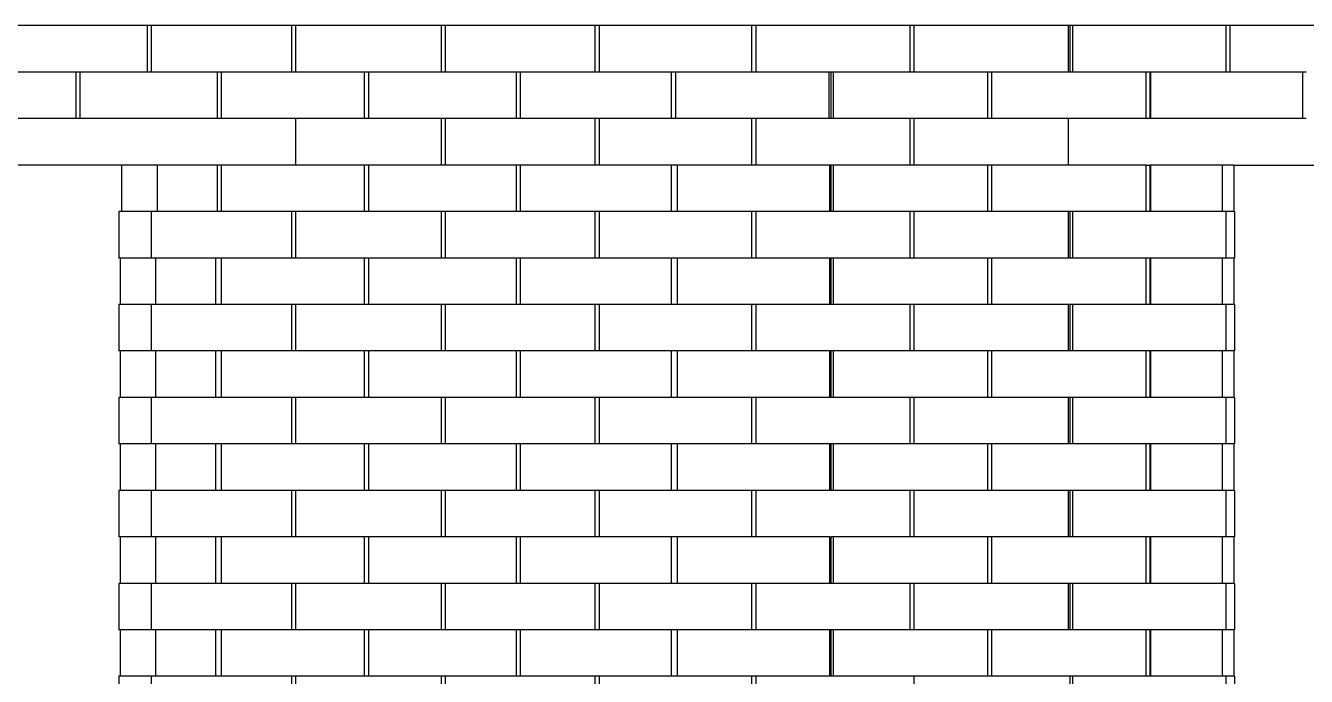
# Model space of a CAD drawing. Header units: millimetres. Extents: x 507.9 to 541, y 40.2 to 69.3.
# Drawn here: x 514.637 to 516.292, y 55.449 to 56.289 of the extents above; entities that cross this region are included whole.
import ezdxf

# ---------------------------------------------------------------- set-up
doc = ezdxf.new("R2010")
doc.units = ezdxf.units.MM
doc.layers.add('Make2D$Visible$Curves', color=7, linetype='Continuous', true_color=0x000000)

msp = doc.modelspace()

# ---------------------------------------------------------------- linework, layer by layer
at = {"layer": 'Make2D$Visible$Curves', "color": 18, "lineweight": -3, "true_color": 0x000000}
msp.add_rational_spline([(517.52646, 56.28926), (515.96399, 56.28926), (514.27674, 56.28926), (513.544, 56.28926), (513.53963, 56.28926)], [1, 0.707106781187, 1, 0.847541918135, 0.853800154935], degree=2, knots=[0, 0, 0, 3.769279, 3.769279, 5.7312809, 5.7312809, 5.7312809], dxfattribs=at)
for points in [[(514.79429, 56.22929), (514.79429, 56.25929), (514.79429, 56.28929)], [(514.79906, 56.28929), (514.79906, 56.25929), (514.79906, 56.22929)], [(514.98087, 56.22929), (514.98087, 56.25929), (514.98087, 56.28929)], [(514.98576, 56.28929), (514.98576, 56.25929), (514.98576, 56.22929)], [(515.17426, 56.22929), (515.17426, 56.25929), (515.17426, 56.28929)], [(515.17923, 56.28929), (515.17923, 56.25929), (515.17923, 56.22929)], [(515.37293, 56.22929), (515.37293, 56.25929), (515.37293, 56.28929)], [(515.37794, 56.28929), (515.37794, 56.25929), (515.37794, 56.22929)], [(515.5753, 56.22929), (515.5753, 56.25929), (515.5753, 56.28929)], [(515.58031, 56.28929), (515.58031, 56.25929), (515.58031, 56.22929)], [(515.77977, 56.22929), (515.77977, 56.25929), (515.77977, 56.28929)], [(515.78474, 56.28929), (515.78474, 56.25929), (515.78474, 56.22929)], [(515.98471, 56.22929), (515.98471, 56.25929), (515.98471, 56.28929)], [(515.98629, 56.28929), (515.98629, 56.25929), (515.98629, 56.22929)], [(515.98959, 56.28929), (515.98959, 56.25958), (515.98959, 56.22986)], [(516.18849, 56.22929), (516.18849, 56.25929), (516.18849, 56.28929)], [(516.19326, 56.28929), (516.19326, 56.25929), (516.19326, 56.22929)], [(514.70219, 56.22929), (514.61771, 56.22929), (514.53322, 56.22929)], [(514.70689, 56.22929), (514.70454, 56.22929), (514.70219, 56.22929)], [(514.70219, 56.16929), (514.70219, 56.19929), (514.70219, 56.22929)], [(514.70689, 56.22929), (514.70689, 56.19929), (514.70689, 56.16929)], [(514.88472, 56.22929), (514.79581, 56.22929), (514.70689, 56.22929)], [(514.88956, 56.22929), (514.88714, 56.22929), (514.88472, 56.22929)], [(514.88472, 56.16929), (514.88472, 56.19929), (514.88472, 56.22929)], [(514.88956, 56.22929), (514.88956, 56.19929), (514.88956, 56.16929)], [(515.07482, 56.22929), (514.98219, 56.22929), (514.88956, 56.22929)], [(515.07482, 56.16929), (515.07482, 56.19929), (515.07482, 56.22929)], [(515.07976, 56.22929), (515.07729, 56.22929), (515.07482, 56.22929)], [(515.07976, 56.22929), (515.07976, 56.19929), (515.07976, 56.16929)], [(515.27099, 56.22929), (515.17537, 56.22929), (515.07976, 56.22929)], [(515.27599, 56.22929), (515.27349, 56.22929), (515.27099, 56.22929)], [(515.27099, 56.16929), (515.27099, 56.19929), (515.27099, 56.22929)], [(515.27599, 56.22929), (515.27599, 56.19929), (515.27599, 56.16929)], [(515.47168, 56.22929), (515.37383, 56.22929), (515.27599, 56.22929)], [(515.47168, 56.16929), (515.47168, 56.19929), (515.47168, 56.22929)], [(515.47669, 56.22929), (515.47418, 56.22929), (515.47168, 56.22929)], [(515.47669, 56.22929), (515.47669, 56.19929), (515.47669, 56.16929)], [(515.67528, 56.22929), (515.57598, 56.22929), (515.47669, 56.22929)], [(515.67528, 56.16929), (515.67528, 56.19929), (515.67528, 56.22929)], [(515.6772, 56.22929), (515.67624, 56.22929), (515.67528, 56.22929)], [(515.67729, 56.22929), (515.67729, 56.19929), (515.67729, 56.16929)], [(515.68027, 56.22929), (515.67878, 56.22929), (515.67729, 56.22929)], [(515.68027, 56.22929), (515.68027, 56.19929), (515.68027, 56.16929)], [(515.88018, 56.22929), (515.78022, 56.22929), (515.68027, 56.22929)], [(515.88476, 56.22929), (515.88247, 56.22929), (515.88018, 56.22929)], [(515.88018, 56.16929), (515.88018, 56.19929), (515.88018, 56.22929)], [(516.08475, 56.22929), (515.98493, 56.22929), (515.88511, 56.22929)], [(515.88511, 56.22929), (515.88511, 56.19929), (515.88511, 56.16929)], [(516.08475, 56.16929), (516.08475, 56.19929), (516.08475, 56.22929)], [(516.08941, 56.22929), (516.08708, 56.22929), (516.08475, 56.22929)], [(516.28738, 56.22929), (516.18848, 56.22929), (516.08958, 56.22929)], [(516.08958, 56.22929), (516.08958, 56.19929), (516.08958, 56.16929)], [(516.09069, 56.22929), (516.09069, 56.19929), (516.09069, 56.16929)], [(516.28738, 56.16929), (516.28738, 56.19929), (516.28738, 56.22929)], [(516.29192, 56.22929), (516.28965, 56.22929), (516.28738, 56.22929)], [(514.70219, 56.16929), (514.61771, 56.16929), (514.53322, 56.16929)], [(514.70689, 56.16929), (514.70454, 56.16929), (514.70219, 56.16929)], [(514.88472, 56.16929), (514.79581, 56.16929), (514.70689, 56.16929)], [(514.88956, 56.16929), (514.88714, 56.16929), (514.88472, 56.16929)], [(515.07482, 56.16929), (514.98219, 56.16929), (514.88956, 56.16929)], [(514.98576, 56.16929), (514.98576, 56.13929), (514.98576, 56.10929)], [(515.07976, 56.16929), (515.07729, 56.16929), (515.07482, 56.16929)], [(515.27099, 56.16929), (515.17537, 56.16929), (515.07976, 56.16929)], [(515.17426, 56.10929), (515.17426, 56.13929), (515.17426, 56.16929)], [(515.17923, 56.16929), (515.17923, 56.13929), (515.17923, 56.10929)], [(515.27599, 56.16929), (515.27349, 56.16929), (515.27099, 56.16929)], [(515.47168, 56.16929), (515.37383, 56.16929), (515.27599, 56.16929)], [(515.37293, 56.10929), (515.37293, 56.13929), (515.37293, 56.16929)], [(515.37794, 56.16929), (515.37794, 56.13929), (515.37794, 56.10929)], [(515.47669, 56.16929), (515.47418, 56.16929), (515.47168, 56.16929)], [(515.67528, 56.16929), (515.57598, 56.16929), (515.47669, 56.16929)], [(515.5753, 56.10929), (515.5753, 56.13929), (515.5753, 56.16929)], [(515.58031, 56.16929), (515.58031, 56.13929), (515.58031, 56.10929)], [(515.67737, 56.16929), (515.67632, 56.16929), (515.67528, 56.16929)], [(515.68027, 56.16929), (515.67878, 56.16929), (515.67729, 56.16929)], [(515.88018, 56.16929), (515.78022, 56.16929), (515.68027, 56.16929)], [(515.77977, 56.10929), (515.77977, 56.13929), (515.77977, 56.16929)], [(515.78474, 56.16929), (515.78474, 56.13948), (515.78474, 56.10968)], [(515.88479, 56.16929), (515.88248, 56.16929), (515.88018, 56.16929)], [(516.08475, 56.16929), (515.98493, 56.16929), (515.88511, 56.16929)], [(515.98471, 56.10929), (515.98471, 56.13929), (515.98471, 56.16929)], [(516.08931, 56.16929), (516.08703, 56.16929), (516.08475, 56.16929)], [(516.28738, 56.16929), (516.18848, 56.16929), (516.08958, 56.16929)], [(516.2916, 56.16929), (516.28949, 56.16929), (516.28738, 56.16929)], [(514.76109, 56.10929), (514.6894, 56.10929), (514.61771, 56.10929)], [(514.76087, 56.10929), (514.76087, 56.07929), (514.76087, 56.04929)], [(514.80664, 56.10929), (514.78376, 56.10929), (514.76087, 56.10929)], [(514.80664, 56.10929), (514.80664, 56.07929), (514.80664, 56.04929)], [(514.88472, 56.10929), (514.84568, 56.10929), (514.80664, 56.10929)], [(514.88472, 56.04929), (514.88472, 56.07929), (514.88472, 56.10929)], [(514.88956, 56.10929), (514.88714, 56.10929), (514.88472, 56.10929)], [(514.88956, 56.10929), (514.88956, 56.07929), (514.88956, 56.04929)], [(515.07482, 56.10929), (514.98219, 56.10929), (514.88956, 56.10929)], [(515.07482, 56.04929), (515.07482, 56.07929), (515.07482, 56.10929)], [(515.07976, 56.10929), (515.07729, 56.10929), (515.07482, 56.10929)], [(515.27099, 56.10929), (515.17537, 56.10929), (515.07976, 56.10929)], [(515.07976, 56.10929), (515.07976, 56.07929), (515.07976, 56.04929)], [(515.27599, 56.10929), (515.27349, 56.10929), (515.27099, 56.10929)], [(515.27099, 56.04929), (515.27099, 56.07929), (515.27099, 56.10929)], [(515.27599, 56.10929), (515.27599, 56.07929), (515.27599, 56.04929)], [(515.47168, 56.10929), (515.37383, 56.10929), (515.27599, 56.10929)], [(515.47928, 56.10929), (515.47548, 56.10929), (515.47168, 56.10929)], [(515.47168, 56.04929), (515.47168, 56.07929), (515.47168, 56.10929)], [(515.47889, 56.10929), (515.47889, 56.07929), (515.47889, 56.04929)], [(515.67628, 56.10929), (515.57759, 56.10929), (515.47889, 56.10929)], [(515.67628, 56.04929), (515.67628, 56.07929), (515.67628, 56.10929)], [(515.67699, 56.10929), (515.67664, 56.10929), (515.67628, 56.10929)], [(515.67729, 56.10929), (515.67729, 56.07929), (515.67729, 56.04929)], [(515.68027, 56.10929), (515.67878, 56.10929), (515.67729, 56.10929)], [(515.68027, 56.10929), (515.68027, 56.07929), (515.68027, 56.04929)], [(515.88018, 56.10929), (515.78022, 56.10929), (515.68027, 56.10929)], [(515.8849, 56.10929), (515.88254, 56.10929), (515.88018, 56.10929)], [(515.88018, 56.04929), (515.88018, 56.07929), (515.88018, 56.10929)], [(515.88511, 56.10929), (515.88511, 56.07929), (515.88511, 56.04929)], [(516.08475, 56.10929), (515.98493, 56.10929), (515.88511, 56.10929)], [(516.08475, 56.04929), (516.08475, 56.07929), (516.08475, 56.10929)], [(516.08475, 56.10929), (516.08719, 56.10929), (516.08963, 56.10929)], [(516.08958, 56.10929), (516.08958, 56.07929), (516.08958, 56.04929)], [(516.18355, 56.10929), (516.13657, 56.10929), (516.08958, 56.10929)], [(516.09069, 56.10929), (516.09069, 56.07929), (516.09069, 56.04929)], [(516.19835, 56.10929), (516.19095, 56.10929), (516.18355, 56.10929)], [(516.18355, 56.04929), (516.18355, 56.07929), (516.18355, 56.10929)], [(516.19835, 56.10929), (516.19835, 56.07929), (516.19835, 56.04929)], [(516.19835, 56.10929), (516.34447, 56.10929), (516.49059, 56.10929)], [(514.79906, 56.04929), (514.77823, 56.04929), (514.75739, 56.04929)], [(514.75739, 56.04929), (514.75739, 56.01929), (514.75739, 55.98929)], [(514.80664, 56.04929), (514.80285, 56.04929), (514.79906, 56.04929)], [(514.79906, 56.04929), (514.79906, 56.01929), (514.79906, 55.98929)], [(514.88472, 56.04929), (514.84568, 56.04929), (514.80664, 56.04929)], [(514.88956, 56.04929), (514.88714, 56.04929), (514.88472, 56.04929)], [(515.07482, 56.04929), (514.98219, 56.04929), (514.88956, 56.04929)], [(514.98087, 55.98929), (514.98087, 56.01929), (514.98087, 56.04929)], [(514.98576, 56.04929), (514.98576, 56.01929), (514.98576, 55.98929)], [(515.07976, 56.04929), (515.07729, 56.04929), (515.07482, 56.04929)], [(515.27099, 56.04929), (515.17537, 56.04929), (515.07976, 56.04929)], [(515.17426, 55.98929), (515.17426, 56.01929), (515.17426, 56.04929)], [(515.17923, 56.04929), (515.17923, 56.01929), (515.17923, 55.98929)], [(515.27599, 56.04929), (515.27349, 56.04929), (515.27099, 56.04929)], [(515.47168, 56.04929), (515.37383, 56.04929), (515.27599, 56.04929)], [(515.37293, 55.98929), (515.37293, 56.01929), (515.37293, 56.04929)], [(515.37794, 56.04929), (515.37794, 56.01929), (515.37794, 55.98929)], [(515.47889, 56.04929), (515.47528, 56.04929), (515.47168, 56.04929)], [(515.67628, 56.04929), (515.57759, 56.04929), (515.47889, 56.04929)], [(515.5753, 55.98929), (515.5753, 56.01929), (515.5753, 56.04929)], [(515.58031, 56.04929), (515.58031, 56.01929), (515.58031, 55.98929)], [(515.67681, 56.04929), (515.67655, 56.04929), (515.67628, 56.04929)], [(515.68027, 56.04929), (515.67878, 56.04929), (515.67729, 56.04929)], [(515.88018, 56.04929), (515.78022, 56.04929), (515.68027, 56.04929)], [(515.77977, 55.98929), (515.77977, 56.01929), (515.77977, 56.04929)], [(515.78474, 56.04929), (515.78474, 56.01929), (515.78474, 55.98929)], [(515.88515, 56.04929), (515.88266, 56.04929), (515.88018, 56.04929)], [(516.08475, 56.04929), (515.98493, 56.04929), (515.88511, 56.04929)], [(515.98471, 55.98929), (515.98471, 56.01929), (515.98471, 56.04929)], [(515.98629, 56.04929), (515.98629, 56.01929), (515.98629, 55.98929)], [(515.98959, 56.04929), (515.98959, 56.01963), (515.98959, 55.98998)], [(516.08906, 56.04929), (516.08691, 56.04929), (516.08475, 56.04929)], [(516.18355, 56.04929), (516.13657, 56.04929), (516.08958, 56.04929)], [(516.18849, 56.04929), (516.18602, 56.04929), (516.18355, 56.04929)], [(516.19897, 56.04929), (516.19373, 56.04929), (516.18849, 56.04929)], [(516.18849, 55.98929), (516.18849, 56.01929), (516.18849, 56.04929)], [(516.19897, 56.04929), (516.19897, 56.01929), (516.19897, 55.98929)], [(514.79906, 55.98929), (514.77823, 55.98929), (514.75739, 55.98929)], [(514.75894, 55.98929), (514.75894, 55.95929), (514.75894, 55.92929)], [(514.88309, 55.98929), (514.84108, 55.98929), (514.79906, 55.98929)], [(514.80471, 55.98929), (514.80471, 55.95929), (514.80471, 55.92929)], [(514.88279, 55.92929), (514.88279, 55.95929), (514.88279, 55.98929)], [(514.88956, 55.98929), (514.88617, 55.98929), (514.88279, 55.98929)], [(514.88956, 55.98929), (514.88956, 55.95929), (514.88956, 55.92929)], [(515.07482, 55.98929), (514.98219, 55.98929), (514.88956, 55.98929)], [(515.07482, 55.92929), (515.07482, 55.95929), (515.07482, 55.98929)], [(515.07976, 55.98929), (515.07729, 55.98929), (515.07482, 55.98929)], [(515.07976, 55.98929), (515.07976, 55.95929), (515.07976, 55.92929)], [(515.27099, 55.98929), (515.17537, 55.98929), (515.07976, 55.98929)], [(515.27599, 55.98929), (515.27349, 55.98929), (515.27099, 55.98929)], [(515.27099, 55.92929), (515.27099, 55.95929), (515.27099, 55.98929)], [(515.27599, 55.98929), (515.27599, 55.95929), (515.27599, 55.92929)], [(515.47168, 55.98929), (515.37383, 55.98929), (515.27599, 55.98929)], [(515.47899, 55.98929), (515.47533, 55.98929), (515.47168, 55.98929)], [(515.47168, 55.92929), (515.47168, 55.95929), (515.47168, 55.98929)], [(515.47889, 55.98929), (515.47889, 55.95929), (515.47889, 55.92929)], [(515.67628, 55.98929), (515.57759, 55.98929), (515.47889, 55.98929)], [(515.67628, 55.92929), (515.67628, 55.95929), (515.67628, 55.98929)], [(515.67743, 55.98929), (515.67686, 55.98929), (515.67628, 55.98929)], [(515.67729, 55.98929), (515.67729, 55.95929), (515.67729, 55.92929)], [(515.68027, 55.98929), (515.67885, 55.98929), (515.67743, 55.98929)], [(515.68027, 55.98929), (515.68027, 55.95929), (515.68027, 55.92929)], [(515.88018, 55.98929), (515.78022, 55.98929), (515.68027, 55.98929)], [(515.88018, 55.92929), (515.88018, 55.95929), (515.88018, 55.98929)], [(515.88477, 55.98929), (515.88247, 55.98929), (515.88018, 55.98929)], [(516.08475, 55.98929), (515.98493, 55.98929), (515.88511, 55.98929)], [(515.88511, 55.98929), (515.88511, 55.95929), (515.88511, 55.92929)], [(516.08475, 55.92929), (516.08475, 55.95929), (516.08475, 55.98929)], [(516.08934, 55.98929), (516.08704, 55.98929), (516.08475, 55.98929)], [(516.18355, 55.98929), (516.13657, 55.98929), (516.08958, 55.98929)], [(516.08958, 55.98929), (516.08958, 55.95929), (516.08958, 55.92929)], [(516.09069, 55.98929), (516.09069, 55.95929), (516.09069, 55.92929)], [(516.18355, 55.92929), (516.18355, 55.95929), (516.18355, 55.98929)], [(516.18849, 55.98929), (516.18602, 55.98929), (516.18355, 55.98929)], [(516.19897, 55.98929), (516.19373, 55.98929), (516.18849, 55.98929)], [(516.19835, 55.98929), (516.19835, 55.95929), (516.19835, 55.92929)], [(514.79906, 55.92929), (514.77823, 55.92929), (514.75739, 55.92929)], [(514.75739, 55.92929), (514.75739, 55.89929), (514.75739, 55.86929)], [(514.79906, 55.92929), (514.79906, 55.89929), (514.79906, 55.86929)], [(514.88323, 55.92929), (514.84115, 55.92929), (514.79906, 55.92929)], [(514.88956, 55.92929), (514.88617, 55.92929), (514.88279, 55.92929)], [(515.07482, 55.92929), (514.98219, 55.92929), (514.88956, 55.92929)], [(514.98087, 55.86929), (514.98087, 55.89929), (514.98087, 55.92929)], [(514.98576, 55.92929), (514.98576, 55.89929), (514.98576, 55.86929)], [(515.07976, 55.92929), (515.07729, 55.92929), (515.07482, 55.92929)], [(515.27099, 55.92929), (515.17537, 55.92929), (515.07976, 55.92929)], [(515.17426, 55.86929), (515.17426, 55.89929), (515.17426, 55.92929)], [(515.17923, 55.92929), (515.17923, 55.89929), (515.17923, 55.86929)], [(515.27599, 55.92929), (515.27349, 55.92929), (515.27099, 55.92929)], [(515.47168, 55.92929), (515.37383, 55.92929), (515.27599, 55.92929)], [(515.37293, 55.86929), (515.37293, 55.89929), (515.37293, 55.92929)], [(515.37794, 55.92929), (515.37794, 55.89929), (515.37794, 55.86929)], [(515.47912, 55.92929), (515.4754, 55.92929), (515.47168, 55.92929)], [(515.67628, 55.92929), (515.57759, 55.92929), (515.47889, 55.92929)], [(515.5753, 55.86929), (515.5753, 55.89929), (515.5753, 55.92929)], [(515.58031, 55.92929), (515.58031, 55.89929), (515.58031, 55.86929)], [(515.67752, 55.92929), (515.6769, 55.92929), (515.67628, 55.92929)], [(515.68027, 55.92929), (515.67878, 55.92929), (515.67729, 55.92929)], [(515.88018, 55.92929), (515.78022, 55.92929), (515.68027, 55.92929)], [(515.77977, 55.86929), (515.77977, 55.89929), (515.77977, 55.92929)], [(515.78474, 55.92929), (515.78474, 55.89929), (515.78474, 55.86929)], [(515.88471, 55.92929), (515.88244, 55.92929), (515.88018, 55.92929)], [(516.08475, 55.92929), (515.98493, 55.92929), (515.88511, 55.92929)], [(515.98471, 55.86929), (515.98471, 55.89929), (515.98471, 55.92929)], [(515.98629, 55.92929), (515.98629, 55.89929), (515.98629, 55.86929)], [(515.98959, 55.92929), (515.98959, 55.89929), (515.98959, 55.86929)], [(516.08916, 55.92929), (516.08696, 55.92929), (516.08475, 55.92929)], [(516.18355, 55.92929), (516.13657, 55.92929), (516.08958, 55.92929)], [(516.18849, 55.92929), (516.18602, 55.92929), (516.18355, 55.92929)], [(516.19897, 55.92929), (516.19373, 55.92929), (516.18849, 55.92929)], [(516.18849, 55.86929), (516.18849, 55.89929), (516.18849, 55.92929)], [(516.19897, 55.92929), (516.19897, 55.89942), (516.19897, 55.86956)], [(514.79906, 55.86929), (514.77823, 55.86929), (514.75739, 55.86929)], [(514.75894, 55.86929), (514.75894, 55.83929), (514.75894, 55.80929)], [(514.8828, 55.86929), (514.84093, 55.86929), (514.79906, 55.86929)], [(514.80471, 55.86929), (514.80471, 55.83929), (514.80471, 55.80929)], [(514.88279, 55.80929), (514.88279, 55.83929), (514.88279, 55.86929)], [(514.88956, 55.86929), (514.88617, 55.86929), (514.88279, 55.86929)], [(514.88956, 55.86929), (514.88956, 55.83929), (514.88956, 55.80929)], [(515.07482, 55.86929), (514.98219, 55.86929), (514.88956, 55.86929)], [(515.07482, 55.80929), (515.07482, 55.83929), (515.07482, 55.86929)], [(515.07976, 55.86929), (515.07729, 55.86929), (515.07482, 55.86929)], [(515.07976, 55.86929), (515.07976, 55.83929), (515.07976, 55.80929)], [(515.27099, 55.86929), (515.17537, 55.86929), (515.07976, 55.86929)], [(515.27599, 55.86929), (515.27349, 55.86929), (515.27099, 55.86929)], [(515.27099, 55.80929), (515.27099, 55.83929), (515.27099, 55.86929)], [(515.27599, 55.86929), (515.27599, 55.83929), (515.27599, 55.80929)], [(515.47168, 55.86929), (515.37383, 55.86929), (515.27599, 55.86929)], [(515.47939, 55.86929), (515.47553, 55.86929), (515.47168, 55.86929)], [(515.47168, 55.80929), (515.47168, 55.83929), (515.47168, 55.86929)], [(515.47889, 55.86929), (515.47889, 55.83929), (515.47889, 55.80929)], [(515.67628, 55.86929), (515.57759, 55.86929), (515.47889, 55.86929)], [(515.67699, 55.86929), (515.67664, 55.86929), (515.67628, 55.86929)], [(515.67628, 55.80929), (515.67628, 55.83929), (515.67628, 55.86929)], [(515.67729, 55.86929), (515.67729, 55.83929), (515.67729, 55.80929)], [(515.68027, 55.86929), (515.67878, 55.86929), (515.67729, 55.86929)], [(515.68027, 55.86929), (515.68027, 55.83929), (515.68027, 55.80929)], [(515.88018, 55.86929), (515.78022, 55.86929), (515.68027, 55.86929)], [(515.88018, 55.80929), (515.88018, 55.83929), (515.88018, 55.86929)], [(515.88559, 55.86929), (515.88288, 55.86929), (515.88018, 55.86929)], [(515.88511, 55.86929), (515.88511, 55.83929), (515.88511, 55.80929)], [(516.08475, 55.86929), (515.98493, 55.86929), (515.88511, 55.86929)], [(516.08475, 55.80929), (516.08475, 55.83929), (516.08475, 55.86929)], [(516.08964, 55.86929), (516.0872, 55.86929), (516.08475, 55.86929)], [(516.18355, 55.86929), (516.13657, 55.86929), (516.08958, 55.86929)], [(516.08958, 55.86929), (516.08958, 55.83929), (516.08958, 55.80929)], [(516.09069, 55.86929), (516.09069, 55.83959), (516.09069, 55.80988)], [(516.18355, 55.80929), (516.18355, 55.83929), (516.18355, 55.86929)], [(516.18849, 55.86929), (516.18602, 55.86929), (516.18355, 55.86929)], [(516.1986, 55.86929), (516.19355, 55.86929), (516.18849, 55.86929)], [(516.19835, 55.86929), (516.19835, 55.83929), (516.19835, 55.80929)], [(514.79906, 55.80929), (514.77823, 55.80929), (514.75739, 55.80929)], [(514.75739, 55.80929), (514.75739, 55.77929), (514.75739, 55.74929)], [(514.79906, 55.80929), (514.79906, 55.77929), (514.79906, 55.74929)], [(514.88279, 55.80929), (514.84093, 55.80929), (514.79906, 55.80929)], [(514.88956, 55.80929), (514.88617, 55.80929), (514.88279, 55.80929)], [(515.07482, 55.80929), (514.98219, 55.80929), (514.88956, 55.80929)], [(514.98087, 55.74929), (514.98087, 55.77929), (514.98087, 55.80929)], [(514.98576, 55.80929), (514.98576, 55.77929), (514.98576, 55.74929)], [(515.07976, 55.80929), (515.07729, 55.80929), (515.07482, 55.80929)], [(515.27099, 55.80929), (515.17537, 55.80929), (515.07976, 55.80929)], [(515.17426, 55.74929), (515.17426, 55.77929), (515.17426, 55.80929)], [(515.17923, 55.80929), (515.17923, 55.77929), (515.17923, 55.74929)], [(515.27599, 55.80929), (515.27349, 55.80929), (515.27099, 55.80929)], [(515.47168, 55.80929), (515.37383, 55.80929), (515.27599, 55.80929)], [(515.37293, 55.74929), (515.37293, 55.77929), (515.37293, 55.80929)], [(515.37794, 55.80929), (515.37794, 55.77929), (515.37794, 55.74929)], [(515.47889, 55.80929), (515.47528, 55.80929), (515.47168, 55.80929)], [(515.67628, 55.80929), (515.57759, 55.80929), (515.47889, 55.80929)], [(515.5753, 55.74929), (515.5753, 55.77929), (515.5753, 55.80929)], [(515.58031, 55.80929), (515.58031, 55.77929), (515.58031, 55.74929)], [(515.67713, 55.80929), (515.6767, 55.80929), (515.67628, 55.80929)], [(515.68027, 55.80929), (515.67878, 55.80929), (515.67729, 55.80929)], [(515.88018, 55.80929), (515.78022, 55.80929), (515.68027, 55.80929)], [(515.77977, 55.74929), (515.77977, 55.77929), (515.77977, 55.80929)], [(515.78474, 55.80929), (515.78474, 55.77929), (515.78474, 55.74929)], [(515.88499, 55.80929), (515.88258, 55.80929), (515.88018, 55.80929)], [(516.08475, 55.80929), (515.98493, 55.80929), (515.88511, 55.80929)], [(515.98471, 55.74929), (515.98471, 55.77929), (515.98471, 55.80929)], [(515.98629, 55.80929), (515.98629, 55.77929), (515.98629, 55.74929)], [(515.98959, 55.80929), (515.98959, 55.77929), (515.98959, 55.74929)], [(516.08955, 55.80929), (516.08715, 55.80929), (516.08475, 55.80929)], [(516.18355, 55.80929), (516.13657, 55.80929), (516.08958, 55.80929)], [(516.18849, 55.80929), (516.18602, 55.80929), (516.18355, 55.80929)], [(516.19897, 55.80929), (516.19373, 55.80929), (516.18849, 55.80929)], [(516.18849, 55.74929), (516.18849, 55.77929), (516.18849, 55.80929)], [(516.19897, 55.80929), (516.19897, 55.77929), (516.19897, 55.74929)], [(514.79906, 55.74929), (514.77823, 55.74929), (514.75739, 55.74929)], [(514.75894, 55.74929), (514.75894, 55.71929), (514.75894, 55.68929)], [(514.85224, 55.74929), (514.82565, 55.74929), (514.79906, 55.74929)], [(514.80471, 55.74929), (514.80471, 55.71929), (514.80471, 55.68929)], [(514.88279, 55.74929), (514.86751, 55.74929), (514.85224, 55.74929)], [(514.88279, 55.68929), (514.88279, 55.71929), (514.88279, 55.74929)], [(514.88956, 55.74929), (514.88617, 55.74929), (514.88279, 55.74929)], [(514.88956, 55.74929), (514.88956, 55.71929), (514.88956, 55.68929)], [(515.07482, 55.74929), (514.98219, 55.74929), (514.88956, 55.74929)], [(515.07976, 55.74929), (515.07729, 55.74929), (515.07482, 55.74929)], [(515.07482, 55.68929), (515.07482, 55.71929), (515.07482, 55.74929)], [(515.07976, 55.74929), (515.07976, 55.71929), (515.07976, 55.68929)], [(515.27099, 55.74929), (515.17537, 55.74929), (515.07976, 55.74929)], [(515.27599, 55.74929), (515.27349, 55.74929), (515.27099, 55.74929)], [(515.27099, 55.68929), (515.27099, 55.71929), (515.27099, 55.74929)], [(515.27599, 55.74929), (515.27599, 55.71929), (515.27599, 55.68929)], [(515.47168, 55.74929), (515.37383, 55.74929), (515.27599, 55.74929)], [(515.47168, 55.68929), (515.47168, 55.71929), (515.47168, 55.74929)], [(515.47899, 55.74929), (515.47533, 55.74929), (515.47168, 55.74929)], [(515.47889, 55.74889), (515.47889, 55.71909), (515.47889, 55.68929)], [(515.67628, 55.74929), (515.57764, 55.74929), (515.47899, 55.74929)], [(515.67628, 55.68929), (515.67628, 55.71929), (515.67628, 55.74929)], [(515.67712, 55.74929), (515.6767, 55.74929), (515.67628, 55.74929)], [(515.67729, 55.74929), (515.67729, 55.71929), (515.67729, 55.68929)], [(515.68027, 55.74929), (515.67878, 55.74929), (515.67729, 55.74929)], [(515.68027, 55.74929), (515.68027, 55.71929), (515.68027, 55.68929)], [(515.88018, 55.74929), (515.78022, 55.74929), (515.68027, 55.74929)], [(515.88507, 55.74929), (515.88262, 55.74929), (515.88018, 55.74929)], [(515.88018, 55.68929), (515.88018, 55.71929), (515.88018, 55.74929)], [(516.08475, 55.74929), (515.98493, 55.74929), (515.88511, 55.74929)], [(515.88511, 55.74929), (515.88511, 55.71929), (515.88511, 55.68929)], [(516.08475, 55.68929), (516.08475, 55.71929), (516.08475, 55.74929)], [(516.0894, 55.74929), (516.08708, 55.74929), (516.08475, 55.74929)], [(516.18355, 55.74929), (516.13657, 55.74929), (516.08958, 55.74929)], [(516.08958, 55.74929), (516.08958, 55.71929), (516.08958, 55.68929)], [(516.09069, 55.74895), (516.09069, 55.71912), (516.09069, 55.68929)], [(516.18849, 55.74929), (516.18602, 55.74929), (516.18355, 55.74929)], [(516.18355, 55.68929), (516.18355, 55.71929), (516.18355, 55.74929)], [(516.19897, 55.74929), (516.19373, 55.74929), (516.18849, 55.74929)], [(516.19835, 55.74929), (516.19835, 55.71929), (516.19835, 55.68929)], [(514.79906, 55.68929), (514.77823, 55.68929), (514.75739, 55.68929)], [(514.75739, 55.68929), (514.75739, 55.65929), (514.75739, 55.62929)], [(514.79906, 55.68929), (514.79906, 55.65929), (514.79906, 55.62929)], [(514.85137, 55.68929), (514.82522, 55.68929), (514.79906, 55.68929)], [(514.88279, 55.68929), (514.86708, 55.68929), (514.85137, 55.68929)], [(514.88956, 55.68929), (514.88617, 55.68929), (514.88279, 55.68929)], [(515.07482, 55.68929), (514.98219, 55.68929), (514.88956, 55.68929)], [(514.98087, 55.62929), (514.98087, 55.65929), (514.98087, 55.68929)], [(514.98576, 55.68929), (514.98576, 55.65929), (514.98576, 55.62929)], [(515.07976, 55.68929), (515.07729, 55.68929), (515.07482, 55.68929)], [(515.27099, 55.68929), (515.17537, 55.68929), (515.07976, 55.68929)], [(515.17426, 55.62929), (515.17426, 55.65929), (515.17426, 55.68929)], [(515.17923, 55.68929), (515.17923, 55.65929), (515.17923, 55.62929)], [(515.27599, 55.68929), (515.27349, 55.68929), (515.27099, 55.68929)], [(515.47168, 55.68929), (515.37383, 55.68929), (515.27599, 55.68929)], [(515.37293, 55.62929), (515.37293, 55.65929), (515.37293, 55.68929)], [(515.37794, 55.68929), (515.37794, 55.65929), (515.37794, 55.62929)], [(515.47923, 55.68929), (515.47545, 55.68929), (515.47168, 55.68929)], [(515.67628, 55.68929), (515.57759, 55.68929), (515.47889, 55.68929)], [(515.5753, 55.62929), (515.5753, 55.65929), (515.5753, 55.68929)], [(515.58031, 55.68929), (515.58031, 55.65929), (515.58031, 55.62929)], [(515.68027, 55.68929), (515.67878, 55.68929), (515.67729, 55.68929)], [(515.88018, 55.68929), (515.78022, 55.68929), (515.68027, 55.68929)], [(515.77977, 55.62929), (515.77977, 55.65929), (515.77977, 55.68929)], [(515.78474, 55.68929), (515.78474, 55.65929), (515.78474, 55.62929)], [(515.88501, 55.68929), (515.88259, 55.68929), (515.88018, 55.68929)], [(516.08475, 55.68929), (515.98493, 55.68929), (515.88511, 55.68929)], [(515.98471, 55.62929), (515.98471, 55.65929), (515.98471, 55.68929)], [(515.98629, 55.68929), (515.98629, 55.65929), (515.98629, 55.62929)], [(515.98959, 55.68929), (515.98959, 55.65938), (515.98959, 55.62946)], [(516.08929, 55.68929), (516.08702, 55.68929), (516.08475, 55.68929)], [(516.18355, 55.68929), (516.13657, 55.68929), (516.08958, 55.68929)], [(516.18849, 55.68929), (516.18602, 55.68929), (516.18355, 55.68929)], [(516.19897, 55.68929), (516.19373, 55.68929), (516.18849, 55.68929)], [(516.18849, 55.62929), (516.18849, 55.65929), (516.18849, 55.68929)], [(516.19897, 55.68929), (516.19897, 55.65929), (516.19897, 55.62929)], [(514.79906, 55.62929), (514.77823, 55.62929), (514.75739, 55.62929)], [(514.75894, 55.62929), (514.75894, 55.59929), (514.75894, 55.56929)], [(514.85165, 55.62929), (514.82536, 55.62929), (514.79906, 55.62929)], [(514.80471, 55.62929), (514.80471, 55.59929), (514.80471, 55.56929)], [(514.88279, 55.62929), (514.86722, 55.62929), (514.85165, 55.62929)], [(514.88279, 55.56929), (514.88279, 55.59929), (514.88279, 55.62929)], [(514.88956, 55.62929), (514.88617, 55.62929), (514.88279, 55.62929)], [(514.88956, 55.62929), (514.88956, 55.59929), (514.88956, 55.56929)], [(515.07482, 55.62929), (514.98219, 55.62929), (514.88956, 55.62929)], [(515.07482, 55.56929), (515.07482, 55.59929), (515.07482, 55.62929)], [(515.07976, 55.62929), (515.07729, 55.62929), (515.07482, 55.62929)], [(515.07976, 55.62929), (515.07976, 55.59929), (515.07976, 55.56929)], [(515.27099, 55.62929), (515.17537, 55.62929), (515.07976, 55.62929)], [(515.27599, 55.62929), (515.27349, 55.62929), (515.27099, 55.62929)], [(515.27099, 55.56929), (515.27099, 55.59929), (515.27099, 55.62929)], [(515.27599, 55.62929), (515.27599, 55.59929), (515.27599, 55.56929)], [(515.47168, 55.62929), (515.37383, 55.62929), (515.27599, 55.62929)], [(515.47168, 55.56929), (515.47168, 55.59929), (515.47168, 55.62929)], [(515.47909, 55.62929), (515.47538, 55.62929), (515.47168, 55.62929)], [(515.47889, 55.6291), (515.47889, 55.5992), (515.47889, 55.56929)], [(515.67628, 55.62929), (515.57769, 55.62929), (515.47909, 55.62929)], [(515.67628, 55.56929), (515.67628, 55.59929), (515.67628, 55.62929)], [(515.67729, 55.62929), (515.67729, 55.59929), (515.67729, 55.56929)], [(515.68027, 55.62929), (515.67878, 55.62929), (515.67729, 55.62929)], [(515.68027, 55.62929), (515.68027, 55.59929), (515.68027, 55.56929)], [(515.88018, 55.62929), (515.78022, 55.62929), (515.68027, 55.62929)], [(515.8849, 55.62929), (515.88254, 55.62929), (515.88018, 55.62929)], [(515.88018, 55.56929), (515.88018, 55.59929), (515.88018, 55.62929)], [(515.88511, 55.62929), (515.88511, 55.59929), (515.88511, 55.56929)], [(516.08475, 55.62929), (515.98493, 55.62929), (515.88511, 55.62929)], [(516.08475, 55.56929), (516.08475, 55.59929), (516.08475, 55.62929)], [(516.08983, 55.62929), (516.08729, 55.62929), (516.08475, 55.62929)], [(516.18355, 55.62929), (516.13657, 55.62929), (516.08958, 55.62929)], [(516.08958, 55.62929), (516.08958, 55.59929), (516.08958, 55.56929)], [(516.09069, 55.62929), (516.09069, 55.59929), (516.09069, 55.56929)], [(516.18355, 55.56929), (516.18355, 55.59929), (516.18355, 55.62929)], [(516.18849, 55.62929), (516.18602, 55.62929), (516.18355, 55.62929)], [(516.19897, 55.62929), (516.19373, 55.62929), (516.18849, 55.62929)], [(516.19835, 55.62929), (516.19835, 55.59929), (516.19835, 55.56929)], [(514.79906, 55.56929), (514.77823, 55.56929), (514.75739, 55.56929)], [(514.75739, 55.56929), (514.75739, 55.53929), (514.75739, 55.50929)], [(514.79906, 55.56929), (514.79906, 55.53929), (514.79906, 55.50929)], [(514.85173, 55.56929), (514.8254, 55.56929), (514.79906, 55.56929)], [(514.88279, 55.56929), (514.86726, 55.56929), (514.85173, 55.56929)], [(514.88956, 55.56929), (514.88617, 55.56929), (514.88279, 55.56929)], [(515.07482, 55.56929), (514.98219, 55.56929), (514.88956, 55.56929)], [(514.98087, 55.50929), (514.98087, 55.53929), (514.98087, 55.56929)], [(514.98576, 55.56929), (514.98576, 55.53929), (514.98576, 55.50929)], [(515.07976, 55.56929), (515.07729, 55.56929), (515.07482, 55.56929)], [(515.27099, 55.56929), (515.17537, 55.56929), (515.07976, 55.56929)], [(515.17426, 55.50929), (515.17426, 55.53929), (515.17426, 55.56929)], [(515.17923, 55.56929), (515.17923, 55.53929), (515.17923, 55.50929)], [(515.27599, 55.56929), (515.27349, 55.56929), (515.27099, 55.56929)], [(515.47168, 55.56929), (515.37383, 55.56929), (515.27599, 55.56929)], [(515.37293, 55.50929), (515.37293, 55.53929), (515.37293, 55.56929)], [(515.37794, 55.56929), (515.37794, 55.53929), (515.37794, 55.50929)], [(515.47894, 55.56929), (515.47531, 55.56929), (515.47168, 55.56929)], [(515.67628, 55.56929), (515.57759, 55.56929), (515.47889, 55.56929)], [(515.5753, 55.50929), (515.5753, 55.53929), (515.5753, 55.56929)], [(515.58031, 55.56929), (515.58031, 55.53929), (515.58031, 55.50929)], [(515.67736, 55.56929), (515.67682, 55.56929), (515.67628, 55.56929)], [(515.68027, 55.56929), (515.67878, 55.56929), (515.67729, 55.56929)], [(515.88018, 55.56929), (515.78022, 55.56929), (515.68027, 55.56929)], [(515.77977, 55.50929), (515.77977, 55.53929), (515.77977, 55.56929)], [(515.78474, 55.56929), (515.78474, 55.53929), (515.78474, 55.50929)], [(515.88469, 55.56929), (515.88243, 55.56929), (515.88018, 55.56929)], [(516.08475, 55.56929), (515.98493, 55.56929), (515.88511, 55.56929)], [(515.98471, 55.50929), (515.98471, 55.53929), (515.98471, 55.56929)], [(515.98629, 55.56929), (515.98629, 55.53929), (515.98629, 55.50929)], [(515.98959, 55.56929), (515.98959, 55.53929), (515.98959, 55.50929)], [(516.08992, 55.56929), (516.08734, 55.56929), (516.08475, 55.56929)], [(516.18355, 55.56929), (516.13657, 55.56929), (516.08958, 55.56929)], [(516.18849, 55.56929), (516.18602, 55.56929), (516.18355, 55.56929)], [(516.19897, 55.56929), (516.19373, 55.56929), (516.18849, 55.56929)], [(516.18849, 55.50929), (516.18849, 55.53929), (516.18849, 55.56929)], [(516.19897, 55.56929), (516.19897, 55.53929), (516.19897, 55.50929)], [(514.79906, 55.50929), (514.77823, 55.50929), (514.75739, 55.50929)], [(514.75894, 55.50929), (514.75894, 55.47929), (514.75894, 55.44929)], [(514.85219, 55.50929), (514.82563, 55.50929), (514.79906, 55.50929)], [(514.80471, 55.50929), (514.80471, 55.47929), (514.80471, 55.44929)], [(514.88279, 55.50929), (514.86749, 55.50929), (514.85219, 55.50929)], [(514.88279, 55.44929), (514.88279, 55.47929), (514.88279, 55.50929)], [(514.88956, 55.50929), (514.88617, 55.50929), (514.88279, 55.50929)], [(514.88956, 55.50929), (514.88956, 55.47929), (514.88956, 55.44929)], [(515.07482, 55.50929), (514.98219, 55.50929), (514.88956, 55.50929)], [(515.07482, 55.44929), (515.07482, 55.47929), (515.07482, 55.50929)], [(515.07976, 55.50929), (515.07729, 55.50929), (515.07482, 55.50929)], [(515.07976, 55.50929), (515.07976, 55.47929), (515.07976, 55.44929)], [(515.27099, 55.50929), (515.17537, 55.50929), (515.07976, 55.50929)], [(515.27099, 55.44929), (515.27099, 55.47929), (515.27099, 55.50929)], [(515.27599, 55.50929), (515.27353, 55.50929), (515.27107, 55.50929)], [(515.27599, 55.50929), (515.27599, 55.47929), (515.27599, 55.44929)], [(515.47168, 55.50929), (515.37383, 55.50929), (515.27599, 55.50929)], [(515.47168, 55.44929), (515.47168, 55.47929), (515.47168, 55.50929)], [(515.47889, 55.50929), (515.47528, 55.50929), (515.47168, 55.50929)], [(515.47889, 55.50929), (515.47889, 55.47929), (515.47889, 55.44929)], [(515.67628, 55.50929), (515.57759, 55.50929), (515.47889, 55.50929)], [(515.67628, 55.44929), (515.67628, 55.47929), (515.67628, 55.50929)], [(515.67773, 55.50929), (515.67701, 55.50929), (515.67628, 55.50929)], [(515.67729, 55.50877), (515.67729, 55.47903), (515.67729, 55.44929)], [(515.68027, 55.50929), (515.679, 55.50929), (515.67773, 55.50929)], [(515.68027, 55.50929), (515.68027, 55.47929), (515.68027, 55.44929)], [(515.88018, 55.50929), (515.78022, 55.50929), (515.68027, 55.50929)], [(515.88018, 55.44929), (515.88018, 55.47929), (515.88018, 55.50929)], [(515.88526, 55.50929), (515.88272, 55.50929), (515.88018, 55.50929)], [(516.08475, 55.50929), (515.98493, 55.50929), (515.88511, 55.50929)], [(515.88511, 55.50929), (515.88511, 55.47929), (515.88511, 55.44929)], [(516.08475, 55.44929), (516.08475, 55.47929), (516.08475, 55.50929)], [(516.08955, 55.50929), (516.08715, 55.50929), (516.08475, 55.50929)], [(516.18355, 55.50929), (516.13657, 55.50929), (516.08958, 55.50929)], [(516.08958, 55.50929), (516.08958, 55.47929), (516.08958, 55.44929)], [(516.09069, 55.50929), (516.09069, 55.47929), (516.09069, 55.44929)], [(516.18849, 55.50929), (516.18602, 55.50929), (516.18355, 55.50929)], [(516.18355, 55.44929), (516.18355, 55.47929), (516.18355, 55.50929)], [(516.19897, 55.50929), (516.19373, 55.50929), (516.18849, 55.50929)], [(516.19835, 55.50929), (516.19835, 55.47929), (516.19835, 55.44929)], [(514.79906, 55.44929), (514.77823, 55.44929), (514.75739, 55.44929)], [(514.75739, 55.44929), (514.75739, 55.41929), (514.75739, 55.38929)], [(514.79906, 55.44929), (514.79906, 55.41929), (514.79906, 55.38929)], [(514.85133, 55.44929), (514.8252, 55.44929), (514.79906, 55.44929)], [(514.88279, 55.44929), (514.86706, 55.44929), (514.85133, 55.44929)], [(514.88956, 55.44929), (514.88617, 55.44929), (514.88279, 55.44929)], [(515.07482, 55.44929), (514.98219, 55.44929), (514.88956, 55.44929)], [(514.98087, 55.38929), (514.98087, 55.41929), (514.98087, 55.44929)], [(514.98576, 55.44929), (514.98576, 55.41929), (514.98576, 55.38929)], [(515.07976, 55.44929), (515.07729, 55.44929), (515.07482, 55.44929)], [(515.27099, 55.44929), (515.17537, 55.44929), (515.07976, 55.44929)], [(515.17426, 55.38929), (515.17426, 55.41929), (515.17426, 55.44929)], [(515.17923, 55.44929), (515.17923, 55.41929), (515.17923, 55.38929)], [(515.27599, 55.44929), (515.27349, 55.44929), (515.27099, 55.44929)], [(515.47168, 55.44929), (515.37383, 55.44929), (515.27599, 55.44929)], [(515.37293, 55.38929), (515.37293, 55.41929), (515.37293, 55.44929)], [(515.37794, 55.44929), (515.37794, 55.41929), (515.37794, 55.38929)], [(515.47893, 55.44929), (515.4753, 55.44929), (515.47168, 55.44929)], [(515.67628, 55.44929), (515.57759, 55.44929), (515.47889, 55.44929)], [(515.5753, 55.38929), (515.5753, 55.41929), (515.5753, 55.44929)], [(515.58031, 55.44929), (515.58031, 55.41929), (515.58031, 55.38929)], [(515.67687, 55.44929), (515.67658, 55.44929), (515.67628, 55.44929)], [(515.68027, 55.44929), (515.67878, 55.44929), (515.67729, 55.44929)], [(515.88018, 55.44929), (515.78022, 55.44929), (515.68027, 55.44929)], [(515.78474, 55.44929), (515.78474, 55.41929), (515.78474, 55.38929)], [(515.88512, 55.44929), (515.88265, 55.44929), (515.88018, 55.44929)], [(516.08475, 55.44929), (515.98493, 55.44929), (515.88511, 55.44929)], [(515.98629, 55.44929), (515.98629, 55.41929), (515.98629, 55.38929)], [(515.98959, 55.44929), (515.98959, 55.41929), (515.98959, 55.38929)], [(516.08926, 55.44929), (516.08701, 55.44929), (516.08475, 55.44929)], [(516.18355, 55.44929), (516.13657, 55.44929), (516.08958, 55.44929)], [(516.18849, 55.44929), (516.18602, 55.44929), (516.18355, 55.44929)], [(516.19897, 55.44929), (516.19373, 55.44929), (516.18849, 55.44929)], [(516.18849, 55.38929), (516.18849, 55.41929), (516.18849, 55.44929)], [(516.19897, 55.44929), (516.19897, 55.41929), (516.19897, 55.38929)]]:
    msp.add_open_spline(points, degree=2, dxfattribs=at)

doc.saveas('drawing.dxf')
